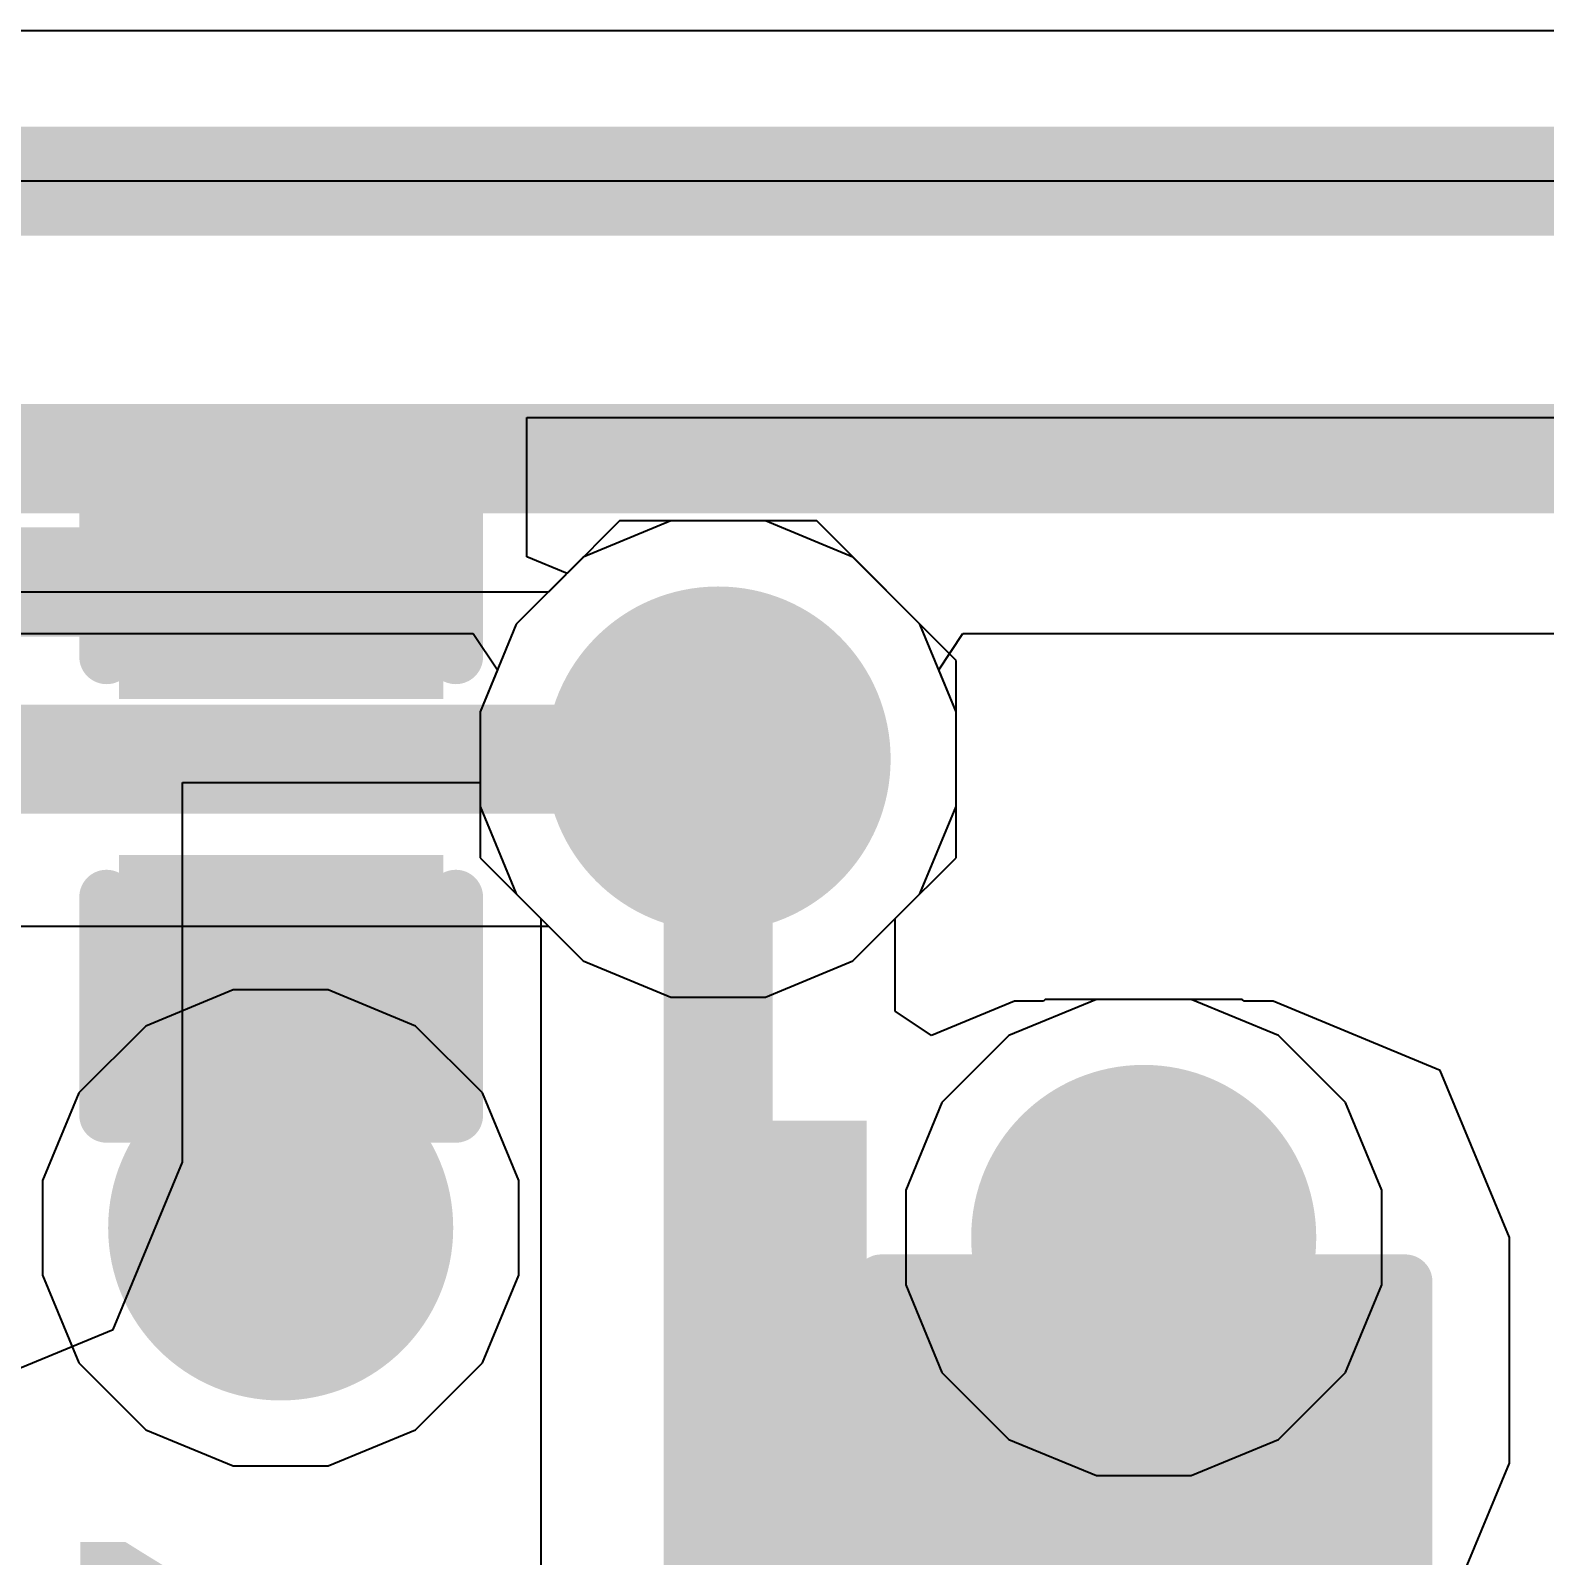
# Model space of a CAD drawing. Header units: inches. Extents: x -4 to 5258, y -4 to 5281.
# Drawn here: x 70.283 to 73.807, y 70.449 to 73.997 of the extents above; entities that cross this region are included whole.
import ezdxf

# ---------------------------------------------------------------- set-up
doc = ezdxf.new("R2010")
doc.units = ezdxf.units.IN
for name, color, linetype in [('Bottom Layer', 5, 'Continuous'), ('Bottom Solder', 6, 'Continuous'), ('Drill Drawing', 1, 'Continuous'), ('Layer 1', 16, 'Continuous'), ('Layer 2', 76, 'Continuous'), ('Top Layer', 1, 'Continuous'), ('Top Overlay', 2, 'Continuous'), ('Top Paste', 8, 'Continuous'), ('Top Solder', 216, 'Continuous'), ('Via Holes', 16, 'Continuous')]:
    doc.layers.add(name, color=color, linetype=linetype)
doc.styles.add('Arial', font='', dxfattribs={"height": 0.2})
doc.styles.add('Arial Black_Bold', font='', dxfattribs={"height": 0.2})
doc.styles.get('Arial').set_extended_font_data('Arial')
doc.styles.get('Arial Black_Bold').set_extended_font_data('Arial Black', bold=True)

# ---------------------------------------------------------------- blocks, each defined once
blk = doc.blocks.new('LED_0603_189')
at = {"layer": 'Top Layer'}
for points in [[(-0.999998, 0.5000002699999999), (-0.499999, 0.5000002699999999), (-0.499999, -0.5000002699999999), (-0.999998, -0.5000002699999999)], [(0.50000154, 0.5000002699999999), (1.00000054, 0.5000002699999999), (1.00000054, -0.5000002699999999), (0.50000154, -0.5000002699999999)]]:
    blk.add_hatch(color=1, dxfattribs=at).paths.add_polyline_path(points)
at = {"layer": 'Top Overlay'}
blk.add_hatch(color=2, dxfattribs=at).paths.add_polyline_path([(1.11756952, -0.66039492), (1.75256444, -0.66039492), (1.75256444, 0.66040508), (1.11756952, 0.66040508)])
at = {"layer": 'Top Paste'}
for points in [[(-0.999998, 0.5000002699999999), (-0.499999, 0.5000002699999999), (-0.499999, -0.5000002699999999), (-0.999998, -0.5000002699999999)], [(0.50000154, 0.5000002699999999), (1.00000054, 0.5000002699999999), (1.00000054, -0.5000002699999999), (0.50000154, -0.5000002699999999)]]:
    blk.add_hatch(color=8, dxfattribs=at).paths.add_polyline_path(points)
at = {"layer": 'Top Solder'}
for points in [[(-1.101598, 0.6016002699999999), (-0.398399, 0.6016002699999999), (-0.398399, -0.6016002699999999), (-1.101598, -0.6016002699999999)], [(0.39840154, 0.6016002699999999), (1.10160054, 0.6016002699999999), (1.10160054, -0.6016002699999999), (0.39840154, -0.6016002699999999)]]:
    blk.add_hatch(color=216, dxfattribs=at).paths.add_polyline_path(points)
at = {"layer": 'Top Overlay'}
for points in [[(-0.4318, 0.6096025399999999, 0.127, 0.127, 0), (-1.1176, 0.6096025399999999, 0.127, 0.127, 0)], [(-1.1176, -0.6096025399999999, 0.127, 0.127, 0), (-1.1176, 0.6096025399999999, 0.127, 0.127, 0)], [(1.11760254, 0.6096, 0.127, 0.127, 0), (0.4318, 0.6096, 0.127, 0.127, 0)], [(1.11760254, -0.6096, 0.127, 0.127, 0), (1.11760254, 0.6096, 0.127, 0.127, 0)], [(-0.4318, -0.6096025399999999, 0.127, 0.127, 0), (-1.1176, -0.6096025399999999, 0.127, 0.127, 0)], [(1.11760254, -0.6096, 0.127, 0.127, 0), (0.4318, -0.6096, 0.127, 0.127, 0)]]:
    blk.add_lwpolyline(points, format="xyseb", dxfattribs=at)
for points in [[(-1.14935, 0.6096025399999999, 0.0635, 0.0635, 1), (-1.08585, 0.6096025399999999, 0.0635, 0.0635, 1)], [(-1.14935, 0.6096025399999999, 0.0635, 0.0635, 1), (-1.08585, 0.6096025399999999, 0.0635, 0.0635, 1)], [(-0.46355, 0.6096025399999999, 0.0635, 0.0635, 1), (-0.40005, 0.6096025399999999, 0.0635, 0.0635, 1)], [(0.40005, 0.6096, 0.0635, 0.0635, 1), (0.46355, 0.6096, 0.0635, 0.0635, 1)], [(1.08585254, 0.6096, 0.0635, 0.0635, 1), (1.14935254, 0.6096, 0.0635, 0.0635, 1)], [(1.08585254, 0.6096, 0.0635, 0.0635, 1), (1.14935254, 0.6096, 0.0635, 0.0635, 1)], [(-1.14935, -0.6096025399999999, 0.0635, 0.0635, 1), (-1.08585, -0.6096025399999999, 0.0635, 0.0635, 1)], [(-1.14935, -0.6096025399999999, 0.0635, 0.0635, 1), (-1.08585, -0.6096025399999999, 0.0635, 0.0635, 1)], [(-0.46355, -0.6096025399999999, 0.0635, 0.0635, 1), (-0.40005, -0.6096025399999999, 0.0635, 0.0635, 1)], [(0.40005, -0.6096, 0.0635, 0.0635, 1), (0.46355, -0.6096, 0.0635, 0.0635, 1)], [(1.08585254, -0.6096, 0.0635, 0.0635, 1), (1.14935254, -0.6096, 0.0635, 0.0635, 1)], [(1.08585254, -0.6096, 0.0635, 0.0635, 1), (1.14935254, -0.6096, 0.0635, 0.0635, 1)]]:
    blk.add_lwpolyline(points, format="xyseb", close=True, dxfattribs=at)
blk = doc.blocks.new('C___0402_234')
at = {"layer": 'Top Layer'}
for points in [[(-0.6985, -0.3175), (-0.6985, 0.3174999999999999), (-0.2413000000000001, 0.3175), (-0.2412999999999999, -0.3174999999999999)], [(0.2413000000000001, -0.3175), (0.2412999999999999, 0.3174999999999999), (0.6985, 0.3175), (0.6985, -0.3174999999999999)]]:
    blk.add_hatch(color=1, dxfattribs=at).paths.add_polyline_path(points)
at = {"layer": 'Top Paste'}
for points in [[(-0.6985, -0.3175), (-0.6985, 0.3174999999999999), (-0.2413000000000001, 0.3175), (-0.2412999999999999, -0.3174999999999999)], [(0.2413000000000001, -0.3175), (0.2412999999999999, 0.3174999999999999), (0.6985, 0.3175), (0.6985, -0.3174999999999999)]]:
    blk.add_hatch(color=8, dxfattribs=at).paths.add_polyline_path(points)
at = {"layer": 'Top Solder'}
for points in [[(-0.7584998799999999, -0.3774998800000001), (-0.7584998799999999, 0.3774998799999999), (-0.1813001200000001, 0.3774998800000001), (-0.1813001199999999, -0.3774998799999999)], [(0.1813001200000001, -0.3774998800000001), (0.1813001199999999, 0.3774998799999999), (0.7584998799999999, 0.3774998800000001), (0.7584998799999999, -0.3774998799999999)]]:
    blk.add_hatch(color=216, dxfattribs=at).paths.add_polyline_path(points)
at = {"layer": 'Top Overlay'}
for points in [[(-0.7874, 0.4064, 0.127, 0.127, 0), (-0.2794, 0.40640254, 0.127, 0.127, 0)], [(-0.7874, -0.4064, 0.127, 0.127, 0), (-0.7874, 0.4064, 0.127, 0.127, 0)], [(0.7874, 0.4064, 0.127, 0.127, 0), (0.2794, 0.4064, 0.127, 0.127, 0)], [(0.7874, -0.4064, 0.127, 0.127, 0), (0.7874, 0.4064, 0.127, 0.127, 0)], [(-0.2794, -0.4064, 0.127, 0.127, 0), (-0.7874, -0.4064, 0.127, 0.127, 0)], [(0.7874, -0.4064, 0.127, 0.127, 0), (0.2794, -0.4064, 0.127, 0.127, 0)]]:
    blk.add_lwpolyline(points, format="xyseb", dxfattribs=at)
for points in [[(-0.8191499999999999, 0.4064, 0.0635, 0.0635, 1), (-0.7556499999999999, 0.4064, 0.0635, 0.0635, 1)], [(-0.8191499999999999, 0.4064, 0.0635, 0.0635, 1), (-0.7556499999999999, 0.4064, 0.0635, 0.0635, 1)], [(-0.31115, 0.40640254, 0.0635, 0.0635, 1), (-0.24765, 0.40640254, 0.0635, 0.0635, 1)], [(0.24765, 0.4064, 0.0635, 0.0635, 1), (0.31115, 0.4064, 0.0635, 0.0635, 1)], [(0.7556499999999999, 0.4064, 0.0635, 0.0635, 1), (0.8191499999999999, 0.4064, 0.0635, 0.0635, 1)], [(0.7556499999999999, 0.4064, 0.0635, 0.0635, 1), (0.8191499999999999, 0.4064, 0.0635, 0.0635, 1)], [(-0.8191499999999999, -0.4064, 0.0635, 0.0635, 1), (-0.7556499999999999, -0.4064, 0.0635, 0.0635, 1)], [(-0.8191499999999999, -0.4064, 0.0635, 0.0635, 1), (-0.7556499999999999, -0.4064, 0.0635, 0.0635, 1)], [(-0.31115, -0.4064, 0.0635, 0.0635, 1), (-0.24765, -0.4064, 0.0635, 0.0635, 1)], [(0.24765, -0.4064, 0.0635, 0.0635, 1), (0.31115, -0.4064, 0.0635, 0.0635, 1)], [(0.7556499999999999, -0.4064, 0.0635, 0.0635, 1), (0.8191499999999999, -0.4064, 0.0635, 0.0635, 1)], [(0.7556499999999999, -0.4064, 0.0635, 0.0635, 1), (0.8191499999999999, -0.4064, 0.0635, 0.0635, 1)]]:
    blk.add_lwpolyline(points, format="xyseb", close=True, dxfattribs=at)

msp = doc.modelspace()

# ---------------------------------------------------------------- hatches: boundary and pattern name
at = {"layer": 'Bottom Layer'}
h = msp.add_hatch(color=5, dxfattribs=at)
edge = h.paths.add_edge_path()
edge.add_arc((71.88344018, 72.30234206), 0.2999994, 0, 360)
h = msp.add_hatch(color=5, dxfattribs=at)
edge = h.paths.add_edge_path()
edge.add_arc((70.86530404, 71.21170162), 0.2999994, 0, 360)
h = msp.add_hatch(color=5, dxfattribs=at)
edge = h.paths.add_edge_path()
edge.add_arc((72.87404018, 71.1892912), 0.2999994, 0, 360)
at = {"layer": 'Bottom Solder'}
h = msp.add_hatch(color=6, dxfattribs=at)
edge = h.paths.add_edge_path()
edge.add_arc((71.88344018, 72.30234206), 0.4015993999999999, 0, 360)
h = msp.add_hatch(color=6, dxfattribs=at)
edge = h.paths.add_edge_path()
edge.add_arc((70.86530404, 71.21170162), 0.4015993999999999, 0, 360)
h = msp.add_hatch(color=6, dxfattribs=at)
edge = h.paths.add_edge_path()
edge.add_arc((72.87404018, 71.1892912), 0.4015993999999999, 0, 360)
at = {"layer": 'Layer 1'}
h = msp.add_hatch(color=16, dxfattribs=at)
edge = h.paths.add_edge_path()
edge.add_arc((71.88344018, 72.30234206), 0.2999994, 0, 360)
h = msp.add_hatch(color=16, dxfattribs=at)
edge = h.paths.add_edge_path()
edge.add_arc((70.86530404, 71.21170162), 0.2999994, 0, 360)
h = msp.add_hatch(color=16, dxfattribs=at)
edge = h.paths.add_edge_path()
edge.add_arc((72.87404018, 71.1892912), 0.2999994, 0, 360)
at = {"layer": 'Layer 2'}
h = msp.add_hatch(color=76, dxfattribs=at)
edge = h.paths.add_edge_path()
edge.add_arc((71.88344018, 72.30234206), 0.2999994, 0, 360)
h = msp.add_hatch(color=76, dxfattribs=at)
edge = h.paths.add_edge_path()
edge.add_arc((70.86530404, 71.21170162), 0.2999994, 0, 360)
h = msp.add_hatch(color=76, dxfattribs=at)
edge = h.paths.add_edge_path()
edge.add_arc((72.87404018, 71.1892912), 0.2999994, 0, 360)
at = {"layer": 'Top Layer'}
h = msp.add_hatch(color=1, dxfattribs=at)
edge = h.paths.add_edge_path()
edge.add_arc((71.88344018, 72.30234206), 0.2999994, 0, 360)
for points in [[(71.16601464, 71.7365469), (70.5638924, 71.7365469), (70.5638924, 71.21170162), (71.16601464, 71.21170162)], [(72.57333466, 70.66444338), (73.1754569, 70.66444338), (73.1754569, 71.18928865999999), (72.57333466, 71.18928865999999)]]:
    msp.add_hatch(color=1, dxfattribs=at).paths.add_polyline_path(points)
h = msp.add_hatch(color=1, dxfattribs=at)
edge = h.paths.add_edge_path()
edge.add_arc((70.86530404, 71.21170162), 0.2999994, 0, 360)
h = msp.add_hatch(color=1, dxfattribs=at)
edge = h.paths.add_edge_path()
edge.add_arc((72.87404018, 71.1892912), 0.2999994, 0, 360)
at = {"layer": 'Top Solder'}
h = msp.add_hatch(color=216, dxfattribs=at)
edge = h.paths.add_edge_path()
edge.add_arc((71.88344018, 72.30234206), 0.4015993999999999, 0, 360)
h = msp.add_hatch(color=216, dxfattribs=at)
edge = h.paths.add_edge_path()
edge.add_arc((70.86530404, 71.21170162), 0.4015993999999999, 0, 360)
h = msp.add_hatch(color=216, dxfattribs=at)
edge = h.paths.add_edge_path()
edge.add_arc((72.87404018, 71.1892912), 0.4015993999999999, 0, 360)
at = {"layer": 'Via Holes'}
h = msp.add_hatch(color=7, dxfattribs=at)
edge = h.paths.add_edge_path()
edge.add_arc((71.88344018, 72.30234206), 0.1499997, 0, 360)
h = msp.add_hatch(color=7, dxfattribs=at)
edge = h.paths.add_edge_path()
edge.add_arc((70.86530404, 71.21170162), 0.1499997, 0, 360)
h = msp.add_hatch(color=7, dxfattribs=at)
edge = h.paths.add_edge_path()
edge.add_arc((72.87404018, 71.1892912), 0.1499997, 0, 360)

# ---------------------------------------------------------------- linework, layer by layer
at = {"layer": 'Bottom Layer'}
for p, q in [((71.77324227999999, 72.85634146), (71.56962571999999, 72.77200076)), ((71.99363808, 72.85634146), (71.77324227999999, 72.85634146)), ((72.19725464, 72.77200076), (71.99363808, 72.85634146)), ((71.56962571999999, 72.77200076), (71.48843208, 72.69080711999999)), ((72.35309887999999, 72.61615652), (72.19725464, 72.77200076)), ((71.48843208, 72.69080711999999), (8.258467099999999, 72.69080711999999)), ((72.43743958, 72.41253995999999), (72.35309887999999, 72.61615652)), ((72.43743958, 72.19214416), (72.43743958, 72.41253995999999)), ((72.35309887999999, 71.9885276), (72.43743958, 72.19214416)), ((72.19725464, 71.83268336), (72.35309887999999, 71.9885276)), ((70.2546601, 71.913877), (71.48843208, 71.913877)), ((71.48843208, 71.913877), (71.56962571999999, 71.83268336)), ((71.56962571999999, 71.83268336), (71.77324227999999, 71.74834266)), ((71.99363808, 71.74834266), (72.19725464, 71.83268336)), ((71.77324227999999, 71.74834266), (71.99363808, 71.74834266)), ((72.76384227999999, 71.7432906), (72.56022572, 71.6589499)), ((72.98423808, 71.7432906), (72.76384227999999, 71.7432906)), ((73.18785464, 71.6589499), (72.98423808, 71.7432906)), ((72.56022572, 71.6589499), (72.40438148, 71.50310566)), ((73.34369888, 71.50310566), (73.18785464, 71.6589499)), ((72.40438148, 71.50310566), (72.32004078, 71.29948909999999)), ((73.42803957999999, 71.29948909999999), (73.34369888, 71.50310566)), ((72.32004078, 71.29948909999999), (72.32004078, 71.0790933)), ((73.42803957999999, 71.0790933), (73.42803957999999, 71.29948909999999)), ((72.32004078, 71.0790933), (72.40438148, 70.87547674)), ((73.34369888, 70.87547674), (73.42803957999999, 71.0790933)), ((72.40438148, 70.87547674), (72.56022572, 70.7196325)), ((73.18785464, 70.7196325), (73.34369888, 70.87547674)), ((72.56022572, 70.7196325), (72.76384227999999, 70.6352918)), ((72.98423808, 70.6352918), (73.18785464, 70.7196325)), ((72.76384227999999, 70.6352918), (72.98423808, 70.6352918))]:
    msp.add_line(p, q, dxfattribs=at)
msp.add_lwpolyline([(8.258467099999999, 72.30234206, 0.254, 0.254, 0), (71.88344018, 72.30234206, 0.254, 0.254, 0)], format="xyseb", dxfattribs=at)
msp.add_lwpolyline([(71.81994018, 72.30234206, 0.127, 0.127, 1), (71.94694018, 72.30234206, 0.127, 0.127, 1)], format="xyseb", close=True, dxfattribs=at)
at = {"layer": 'Drill Drawing'}
for points in [[(71.75644018, 72.42934206, 0.0508, 0.0508, 0), (71.75644018, 72.55634205999999, 0.0508, 0.0508, 0)], [(71.75644018, 72.55634205999999, 0.0508, 0.0508, 0), (72.01044017999999, 72.55634205999999, 0.0508, 0.0508, 0)], [(72.01044017999999, 72.42934206, 0.0508, 0.0508, 0), (72.01044017999999, 72.55634205999999, 0.0508, 0.0508, 0)], [(71.62944017999999, 72.17534205999999, 0.0508, 0.0508, 0), (71.62944017999999, 72.42934206, 0.0508, 0.0508, 0)], [(71.62944017999999, 72.42934206, 0.0508, 0.0508, 0), (71.75644018, 72.42934206, 0.0508, 0.0508, 0)], [(71.80724018, 72.37854205999999, 0.0508, 0.0508, 0), (71.80724018, 72.45474206, 0.0508, 0.0508, 0)], [(71.80724018, 72.45474206, 0.0508, 0.0508, 0), (71.95964018000001, 72.45474206, 0.0508, 0.0508, 0)], [(71.95964018000001, 72.37854205999999, 0.0508, 0.0508, 0), (71.95964018000001, 72.45474206, 0.0508, 0.0508, 0)], [(72.01044017999999, 72.42934206, 0.0508, 0.0508, 0), (72.13744018, 72.42934206, 0.0508, 0.0508, 0)], [(72.13744018, 72.17534205999999, 0.0508, 0.0508, 0), (72.13744018, 72.42934206, 0.0508, 0.0508, 0)], [(71.73104018, 72.22614206, 0.0508, 0.0508, 0), (71.73104018, 72.37854205999999, 0.0508, 0.0508, 0)], [(71.73104018, 72.37854205999999, 0.0508, 0.0508, 0), (71.80724018, 72.37854205999999, 0.0508, 0.0508, 0)], [(71.95964018000001, 72.37854205999999, 0.0508, 0.0508, 0), (72.03584018, 72.37854205999999, 0.0508, 0.0508, 0)], [(72.03584018, 72.22614206, 0.0508, 0.0508, 0), (72.03584018, 72.37854205999999, 0.0508, 0.0508, 0)], [(71.73104018, 72.22614206, 0.0508, 0.0508, 0), (71.80724018, 72.22614206, 0.0508, 0.0508, 0)], [(71.80724018, 72.14994206, 0.0508, 0.0508, 0), (71.80724018, 72.22614206, 0.0508, 0.0508, 0)], [(71.95964018000001, 72.22614206, 0.0508, 0.0508, 0), (72.03584018, 72.22614206, 0.0508, 0.0508, 0)], [(71.95964018000001, 72.14994206, 0.0508, 0.0508, 0), (71.95964018000001, 72.22614206, 0.0508, 0.0508, 0)], [(71.62944017999999, 72.17534205999999, 0.0508, 0.0508, 0), (71.75644018, 72.17534205999999, 0.0508, 0.0508, 0)], [(71.75644018, 72.04834206, 0.0508, 0.0508, 0), (71.75644018, 72.17534205999999, 0.0508, 0.0508, 0)], [(71.80724018, 72.14994206, 0.0508, 0.0508, 0), (71.95964018000001, 72.14994206, 0.0508, 0.0508, 0)], [(72.01044017999999, 72.17534205999999, 0.0508, 0.0508, 0), (72.13744018, 72.17534205999999, 0.0508, 0.0508, 0)], [(72.01044017999999, 72.04834206, 0.0508, 0.0508, 0), (72.01044017999999, 72.17534205999999, 0.0508, 0.0508, 0)], [(71.75644018, 72.04834206, 0.0508, 0.0508, 0), (72.01044017999999, 72.04834206, 0.0508, 0.0508, 0)], [(70.73830404, 71.33870162, 0.0508, 0.0508, 0), (70.73830404, 71.46570162, 0.0508, 0.0508, 0)], [(70.73830404, 71.46570162, 0.0508, 0.0508, 0), (70.99230404, 71.46570162, 0.0508, 0.0508, 0)], [(70.99230404, 71.33870162, 0.0508, 0.0508, 0), (70.99230404, 71.46570162, 0.0508, 0.0508, 0)], [(72.74704018, 71.3162912, 0.0508, 0.0508, 0), (72.74704018, 71.44329119999999, 0.0508, 0.0508, 0)], [(72.74704018, 71.44329119999999, 0.0508, 0.0508, 0), (73.00104018, 71.44329119999999, 0.0508, 0.0508, 0)], [(73.00104018, 71.3162912, 0.0508, 0.0508, 0), (73.00104018, 71.44329119999999, 0.0508, 0.0508, 0)], [(70.78910404, 71.28790162, 0.0508, 0.0508, 0), (70.78910404, 71.36410162, 0.0508, 0.0508, 0)], [(70.78910404, 71.36410162, 0.0508, 0.0508, 0), (70.94150404, 71.36410162, 0.0508, 0.0508, 0)], [(70.94150404, 71.28790162, 0.0508, 0.0508, 0), (70.94150404, 71.36410162, 0.0508, 0.0508, 0)], [(70.61130404, 71.08470161999999, 0.0508, 0.0508, 0), (70.61130404, 71.33870162, 0.0508, 0.0508, 0)], [(70.61130404, 71.33870162, 0.0508, 0.0508, 0), (70.73830404, 71.33870162, 0.0508, 0.0508, 0)], [(70.99230404, 71.33870162, 0.0508, 0.0508, 0), (71.11930403999999, 71.33870162, 0.0508, 0.0508, 0)], [(71.11930403999999, 71.08470161999999, 0.0508, 0.0508, 0), (71.11930403999999, 71.33870162, 0.0508, 0.0508, 0)], [(72.79784018, 71.2654912, 0.0508, 0.0508, 0), (72.79784018, 71.3416912, 0.0508, 0.0508, 0)], [(72.79784018, 71.3416912, 0.0508, 0.0508, 0), (72.95024018, 71.3416912, 0.0508, 0.0508, 0)], [(72.95024018, 71.2654912, 0.0508, 0.0508, 0), (72.95024018, 71.3416912, 0.0508, 0.0508, 0)], [(72.62004017999999, 71.0622912, 0.0508, 0.0508, 0), (72.62004017999999, 71.3162912, 0.0508, 0.0508, 0)], [(72.62004017999999, 71.3162912, 0.0508, 0.0508, 0), (72.74704018, 71.3162912, 0.0508, 0.0508, 0)], [(73.00104018, 71.3162912, 0.0508, 0.0508, 0), (73.12804018, 71.3162912, 0.0508, 0.0508, 0)], [(73.12804018, 71.0622912, 0.0508, 0.0508, 0), (73.12804018, 71.3162912, 0.0508, 0.0508, 0)], [(70.71290404, 71.13550162, 0.0508, 0.0508, 0), (70.71290404, 71.28790162, 0.0508, 0.0508, 0)], [(70.71290404, 71.28790162, 0.0508, 0.0508, 0), (70.78910404, 71.28790162, 0.0508, 0.0508, 0)], [(70.94150404, 71.28790162, 0.0508, 0.0508, 0), (71.01770404, 71.28790162, 0.0508, 0.0508, 0)], [(71.01770404, 71.13550162, 0.0508, 0.0508, 0), (71.01770404, 71.28790162, 0.0508, 0.0508, 0)], [(72.72164018, 71.1130912, 0.0508, 0.0508, 0), (72.72164018, 71.2654912, 0.0508, 0.0508, 0)], [(72.72164018, 71.2654912, 0.0508, 0.0508, 0), (72.79784018, 71.2654912, 0.0508, 0.0508, 0)], [(72.95024018, 71.2654912, 0.0508, 0.0508, 0), (73.02644018, 71.2654912, 0.0508, 0.0508, 0)], [(73.02644018, 71.1130912, 0.0508, 0.0508, 0), (73.02644018, 71.2654912, 0.0508, 0.0508, 0)], [(70.71290404, 71.13550162, 0.0508, 0.0508, 0), (70.78910404, 71.13550162, 0.0508, 0.0508, 0)], [(70.78910404, 71.05930162, 0.0508, 0.0508, 0), (70.78910404, 71.13550162, 0.0508, 0.0508, 0)], [(70.94150404, 71.13550162, 0.0508, 0.0508, 0), (71.01770404, 71.13550162, 0.0508, 0.0508, 0)], [(70.94150404, 71.05930162, 0.0508, 0.0508, 0), (70.94150404, 71.13550162, 0.0508, 0.0508, 0)], [(72.72164018, 71.1130912, 0.0508, 0.0508, 0), (72.79784018, 71.1130912, 0.0508, 0.0508, 0)], [(72.79784018, 71.0368912, 0.0508, 0.0508, 0), (72.79784018, 71.1130912, 0.0508, 0.0508, 0)], [(72.95024018, 71.1130912, 0.0508, 0.0508, 0), (73.02644018, 71.1130912, 0.0508, 0.0508, 0)], [(72.95024018, 71.0368912, 0.0508, 0.0508, 0), (72.95024018, 71.1130912, 0.0508, 0.0508, 0)], [(70.61130404, 71.08470161999999, 0.0508, 0.0508, 0), (70.73830404, 71.08470161999999, 0.0508, 0.0508, 0)], [(70.73830404, 70.95770162, 0.0508, 0.0508, 0), (70.73830404, 71.08470161999999, 0.0508, 0.0508, 0)], [(70.99230404, 71.08470161999999, 0.0508, 0.0508, 0), (71.11930403999999, 71.08470161999999, 0.0508, 0.0508, 0)], [(70.99230404, 70.95770162, 0.0508, 0.0508, 0), (70.99230404, 71.08470161999999, 0.0508, 0.0508, 0)], [(70.78910404, 71.05930162, 0.0508, 0.0508, 0), (70.94150404, 71.05930162, 0.0508, 0.0508, 0)], [(72.62004017999999, 71.0622912, 0.0508, 0.0508, 0), (72.74704018, 71.0622912, 0.0508, 0.0508, 0)], [(72.74704018, 70.9352912, 0.0508, 0.0508, 0), (72.74704018, 71.0622912, 0.0508, 0.0508, 0)], [(73.00104018, 71.0622912, 0.0508, 0.0508, 0), (73.12804018, 71.0622912, 0.0508, 0.0508, 0)], [(73.00104018, 70.9352912, 0.0508, 0.0508, 0), (73.00104018, 71.0622912, 0.0508, 0.0508, 0)], [(72.79784018, 71.0368912, 0.0508, 0.0508, 0), (72.95024018, 71.0368912, 0.0508, 0.0508, 0)], [(70.73830404, 70.95770162, 0.0508, 0.0508, 0), (70.99230404, 70.95770162, 0.0508, 0.0508, 0)], [(72.74704018, 70.9352912, 0.0508, 0.0508, 0), (73.00104018, 70.9352912, 0.0508, 0.0508, 0)]]:
    msp.add_lwpolyline(points, format="xyseb", dxfattribs=at)
for points in [[(71.74374018, 72.55634205999999, 0.0254, 0.0254, 1), (71.76914018, 72.55634205999999, 0.0254, 0.0254, 1)], [(71.74374018, 72.55634205999999, 0.0254, 0.0254, 1), (71.76914018, 72.55634205999999, 0.0254, 0.0254, 1)], [(71.99774018, 72.55634205999999, 0.0254, 0.0254, 1), (72.02314018, 72.55634205999999, 0.0254, 0.0254, 1)], [(71.99774018, 72.55634205999999, 0.0254, 0.0254, 1), (72.02314018, 72.55634205999999, 0.0254, 0.0254, 1)], [(71.61674018, 72.42934206, 0.0254, 0.0254, 1), (71.64214018, 72.42934206, 0.0254, 0.0254, 1)], [(71.61674018, 72.42934206, 0.0254, 0.0254, 1), (71.64214018, 72.42934206, 0.0254, 0.0254, 1)], [(71.74374018, 72.42934206, 0.0254, 0.0254, 1), (71.76914018, 72.42934206, 0.0254, 0.0254, 1)], [(71.74374018, 72.42934206, 0.0254, 0.0254, 1), (71.76914018, 72.42934206, 0.0254, 0.0254, 1)], [(71.79454017999998, 72.45474206, 0.0254, 0.0254, 1), (71.81994018, 72.45474206, 0.0254, 0.0254, 1)], [(71.79454017999998, 72.45474206, 0.0254, 0.0254, 1), (71.81994018, 72.45474206, 0.0254, 0.0254, 1)], [(71.94694018, 72.45474206, 0.0254, 0.0254, 1), (71.97234017999999, 72.45474206, 0.0254, 0.0254, 1)], [(71.94694018, 72.45474206, 0.0254, 0.0254, 1), (71.97234017999999, 72.45474206, 0.0254, 0.0254, 1)], [(71.99774018, 72.42934206, 0.0254, 0.0254, 1), (72.02314018, 72.42934206, 0.0254, 0.0254, 1)], [(71.99774018, 72.42934206, 0.0254, 0.0254, 1), (72.02314018, 72.42934206, 0.0254, 0.0254, 1)], [(72.12474018, 72.42934206, 0.0254, 0.0254, 1), (72.15014018, 72.42934206, 0.0254, 0.0254, 1)], [(72.12474018, 72.42934206, 0.0254, 0.0254, 1), (72.15014018, 72.42934206, 0.0254, 0.0254, 1)], [(71.71834018, 72.37854205999999, 0.0254, 0.0254, 1), (71.74374018, 72.37854205999999, 0.0254, 0.0254, 1)], [(71.71834018, 72.37854205999999, 0.0254, 0.0254, 1), (71.74374018, 72.37854205999999, 0.0254, 0.0254, 1)], [(71.79454017999998, 72.37854205999999, 0.0254, 0.0254, 1), (71.81994018, 72.37854205999999, 0.0254, 0.0254, 1)], [(71.79454017999998, 72.37854205999999, 0.0254, 0.0254, 1), (71.81994018, 72.37854205999999, 0.0254, 0.0254, 1)], [(71.94694018, 72.37854205999999, 0.0254, 0.0254, 1), (71.97234017999999, 72.37854205999999, 0.0254, 0.0254, 1)], [(71.94694018, 72.37854205999999, 0.0254, 0.0254, 1), (71.97234017999999, 72.37854205999999, 0.0254, 0.0254, 1)], [(72.02314018, 72.37854205999999, 0.0254, 0.0254, 1), (72.04854018, 72.37854205999999, 0.0254, 0.0254, 1)], [(72.02314018, 72.37854205999999, 0.0254, 0.0254, 1), (72.04854018, 72.37854205999999, 0.0254, 0.0254, 1)], [(71.71834018, 72.22614206, 0.0254, 0.0254, 1), (71.74374018, 72.22614206, 0.0254, 0.0254, 1)], [(71.71834018, 72.22614206, 0.0254, 0.0254, 1), (71.74374018, 72.22614206, 0.0254, 0.0254, 1)], [(71.79454017999998, 72.22614206, 0.0254, 0.0254, 1), (71.81994018, 72.22614206, 0.0254, 0.0254, 1)], [(71.79454017999998, 72.22614206, 0.0254, 0.0254, 1), (71.81994018, 72.22614206, 0.0254, 0.0254, 1)], [(71.94694018, 72.22614206, 0.0254, 0.0254, 1), (71.97234017999999, 72.22614206, 0.0254, 0.0254, 1)], [(71.94694018, 72.22614206, 0.0254, 0.0254, 1), (71.97234017999999, 72.22614206, 0.0254, 0.0254, 1)], [(72.02314018, 72.22614206, 0.0254, 0.0254, 1), (72.04854018, 72.22614206, 0.0254, 0.0254, 1)], [(72.02314018, 72.22614206, 0.0254, 0.0254, 1), (72.04854018, 72.22614206, 0.0254, 0.0254, 1)], [(71.61674018, 72.17534205999999, 0.0254, 0.0254, 1), (71.64214018, 72.17534205999999, 0.0254, 0.0254, 1)], [(71.61674018, 72.17534205999999, 0.0254, 0.0254, 1), (71.64214018, 72.17534205999999, 0.0254, 0.0254, 1)], [(71.74374018, 72.17534205999999, 0.0254, 0.0254, 1), (71.76914018, 72.17534205999999, 0.0254, 0.0254, 1)], [(71.74374018, 72.17534205999999, 0.0254, 0.0254, 1), (71.76914018, 72.17534205999999, 0.0254, 0.0254, 1)], [(71.79454017999998, 72.14994206, 0.0254, 0.0254, 1), (71.81994018, 72.14994206, 0.0254, 0.0254, 1)], [(71.79454017999998, 72.14994206, 0.0254, 0.0254, 1), (71.81994018, 72.14994206, 0.0254, 0.0254, 1)], [(71.94694018, 72.14994206, 0.0254, 0.0254, 1), (71.97234017999999, 72.14994206, 0.0254, 0.0254, 1)], [(71.94694018, 72.14994206, 0.0254, 0.0254, 1), (71.97234017999999, 72.14994206, 0.0254, 0.0254, 1)], [(71.99774018, 72.17534205999999, 0.0254, 0.0254, 1), (72.02314018, 72.17534205999999, 0.0254, 0.0254, 1)], [(71.99774018, 72.17534205999999, 0.0254, 0.0254, 1), (72.02314018, 72.17534205999999, 0.0254, 0.0254, 1)], [(72.12474018, 72.17534205999999, 0.0254, 0.0254, 1), (72.15014018, 72.17534205999999, 0.0254, 0.0254, 1)], [(72.12474018, 72.17534205999999, 0.0254, 0.0254, 1), (72.15014018, 72.17534205999999, 0.0254, 0.0254, 1)], [(71.74374018, 72.04834206, 0.0254, 0.0254, 1), (71.76914018, 72.04834206, 0.0254, 0.0254, 1)], [(71.74374018, 72.04834206, 0.0254, 0.0254, 1), (71.76914018, 72.04834206, 0.0254, 0.0254, 1)], [(71.99774018, 72.04834206, 0.0254, 0.0254, 1), (72.02314018, 72.04834206, 0.0254, 0.0254, 1)], [(71.99774018, 72.04834206, 0.0254, 0.0254, 1), (72.02314018, 72.04834206, 0.0254, 0.0254, 1)], [(70.72560404, 71.46570162, 0.0254, 0.0254, 1), (70.75100404, 71.46570162, 0.0254, 0.0254, 1)], [(70.72560404, 71.46570162, 0.0254, 0.0254, 1), (70.75100404, 71.46570162, 0.0254, 0.0254, 1)], [(70.97960404, 71.46570162, 0.0254, 0.0254, 1), (71.00500404, 71.46570162, 0.0254, 0.0254, 1)], [(70.97960404, 71.46570162, 0.0254, 0.0254, 1), (71.00500404, 71.46570162, 0.0254, 0.0254, 1)], [(72.73434018, 71.44329119999999, 0.0254, 0.0254, 1), (72.75974018, 71.44329119999999, 0.0254, 0.0254, 1)], [(72.73434018, 71.44329119999999, 0.0254, 0.0254, 1), (72.75974018, 71.44329119999999, 0.0254, 0.0254, 1)], [(72.98834018, 71.44329119999999, 0.0254, 0.0254, 1), (73.01374018, 71.44329119999999, 0.0254, 0.0254, 1)], [(72.98834018, 71.44329119999999, 0.0254, 0.0254, 1), (73.01374018, 71.44329119999999, 0.0254, 0.0254, 1)], [(70.77640404, 71.36410162, 0.0254, 0.0254, 1), (70.80180404, 71.36410162, 0.0254, 0.0254, 1)], [(70.77640404, 71.36410162, 0.0254, 0.0254, 1), (70.80180404, 71.36410162, 0.0254, 0.0254, 1)], [(70.92880403999999, 71.36410162, 0.0254, 0.0254, 1), (70.95420404, 71.36410162, 0.0254, 0.0254, 1)], [(70.92880403999999, 71.36410162, 0.0254, 0.0254, 1), (70.95420404, 71.36410162, 0.0254, 0.0254, 1)], [(70.59860404, 71.33870162, 0.0254, 0.0254, 1), (70.62400403999999, 71.33870162, 0.0254, 0.0254, 1)], [(70.59860404, 71.33870162, 0.0254, 0.0254, 1), (70.62400403999999, 71.33870162, 0.0254, 0.0254, 1)], [(70.72560404, 71.33870162, 0.0254, 0.0254, 1), (70.75100404, 71.33870162, 0.0254, 0.0254, 1)], [(70.72560404, 71.33870162, 0.0254, 0.0254, 1), (70.75100404, 71.33870162, 0.0254, 0.0254, 1)], [(70.97960404, 71.33870162, 0.0254, 0.0254, 1), (71.00500404, 71.33870162, 0.0254, 0.0254, 1)], [(70.97960404, 71.33870162, 0.0254, 0.0254, 1), (71.00500404, 71.33870162, 0.0254, 0.0254, 1)], [(71.10660404, 71.33870162, 0.0254, 0.0254, 1), (71.13200404, 71.33870162, 0.0254, 0.0254, 1)], [(71.10660404, 71.33870162, 0.0254, 0.0254, 1), (71.13200404, 71.33870162, 0.0254, 0.0254, 1)], [(72.78514018, 71.3416912, 0.0254, 0.0254, 1), (72.81054017999999, 71.3416912, 0.0254, 0.0254, 1)], [(72.78514018, 71.3416912, 0.0254, 0.0254, 1), (72.81054017999999, 71.3416912, 0.0254, 0.0254, 1)], [(72.93754018, 71.3416912, 0.0254, 0.0254, 1), (72.96294018, 71.3416912, 0.0254, 0.0254, 1)], [(72.93754018, 71.3416912, 0.0254, 0.0254, 1), (72.96294018, 71.3416912, 0.0254, 0.0254, 1)], [(72.60734018, 71.3162912, 0.0254, 0.0254, 1), (72.63274018, 71.3162912, 0.0254, 0.0254, 1)], [(72.60734018, 71.3162912, 0.0254, 0.0254, 1), (72.63274018, 71.3162912, 0.0254, 0.0254, 1)], [(72.73434018, 71.3162912, 0.0254, 0.0254, 1), (72.75974018, 71.3162912, 0.0254, 0.0254, 1)], [(72.73434018, 71.3162912, 0.0254, 0.0254, 1), (72.75974018, 71.3162912, 0.0254, 0.0254, 1)], [(72.98834018, 71.3162912, 0.0254, 0.0254, 1), (73.01374018, 71.3162912, 0.0254, 0.0254, 1)], [(72.98834018, 71.3162912, 0.0254, 0.0254, 1), (73.01374018, 71.3162912, 0.0254, 0.0254, 1)], [(73.11534017999999, 71.3162912, 0.0254, 0.0254, 1), (73.14074018, 71.3162912, 0.0254, 0.0254, 1)], [(73.11534017999999, 71.3162912, 0.0254, 0.0254, 1), (73.14074018, 71.3162912, 0.0254, 0.0254, 1)], [(70.70020404, 71.28790162, 0.0254, 0.0254, 1), (70.72560404, 71.28790162, 0.0254, 0.0254, 1)], [(70.70020404, 71.28790162, 0.0254, 0.0254, 1), (70.72560404, 71.28790162, 0.0254, 0.0254, 1)], [(70.77640404, 71.28790162, 0.0254, 0.0254, 1), (70.80180404, 71.28790162, 0.0254, 0.0254, 1)], [(70.77640404, 71.28790162, 0.0254, 0.0254, 1), (70.80180404, 71.28790162, 0.0254, 0.0254, 1)], [(70.92880403999999, 71.28790162, 0.0254, 0.0254, 1), (70.95420404, 71.28790162, 0.0254, 0.0254, 1)], [(70.92880403999999, 71.28790162, 0.0254, 0.0254, 1), (70.95420404, 71.28790162, 0.0254, 0.0254, 1)], [(71.00500404, 71.28790162, 0.0254, 0.0254, 1), (71.03040404, 71.28790162, 0.0254, 0.0254, 1)], [(71.00500404, 71.28790162, 0.0254, 0.0254, 1), (71.03040404, 71.28790162, 0.0254, 0.0254, 1)], [(72.70894018, 71.2654912, 0.0254, 0.0254, 1), (72.73434018, 71.2654912, 0.0254, 0.0254, 1)], [(72.70894018, 71.2654912, 0.0254, 0.0254, 1), (72.73434018, 71.2654912, 0.0254, 0.0254, 1)], [(72.78514018, 71.2654912, 0.0254, 0.0254, 1), (72.81054017999999, 71.2654912, 0.0254, 0.0254, 1)], [(72.78514018, 71.2654912, 0.0254, 0.0254, 1), (72.81054017999999, 71.2654912, 0.0254, 0.0254, 1)], [(72.93754018, 71.2654912, 0.0254, 0.0254, 1), (72.96294018, 71.2654912, 0.0254, 0.0254, 1)], [(72.93754018, 71.2654912, 0.0254, 0.0254, 1), (72.96294018, 71.2654912, 0.0254, 0.0254, 1)], [(73.01374018, 71.2654912, 0.0254, 0.0254, 1), (73.03914018, 71.2654912, 0.0254, 0.0254, 1)], [(73.01374018, 71.2654912, 0.0254, 0.0254, 1), (73.03914018, 71.2654912, 0.0254, 0.0254, 1)], [(70.70020404, 71.13550162, 0.0254, 0.0254, 1), (70.72560404, 71.13550162, 0.0254, 0.0254, 1)], [(70.70020404, 71.13550162, 0.0254, 0.0254, 1), (70.72560404, 71.13550162, 0.0254, 0.0254, 1)], [(70.77640404, 71.13550162, 0.0254, 0.0254, 1), (70.80180404, 71.13550162, 0.0254, 0.0254, 1)], [(70.77640404, 71.13550162, 0.0254, 0.0254, 1), (70.80180404, 71.13550162, 0.0254, 0.0254, 1)], [(70.92880403999999, 71.13550162, 0.0254, 0.0254, 1), (70.95420404, 71.13550162, 0.0254, 0.0254, 1)], [(70.92880403999999, 71.13550162, 0.0254, 0.0254, 1), (70.95420404, 71.13550162, 0.0254, 0.0254, 1)], [(71.00500404, 71.13550162, 0.0254, 0.0254, 1), (71.03040404, 71.13550162, 0.0254, 0.0254, 1)], [(71.00500404, 71.13550162, 0.0254, 0.0254, 1), (71.03040404, 71.13550162, 0.0254, 0.0254, 1)], [(72.70894018, 71.1130912, 0.0254, 0.0254, 1), (72.73434018, 71.1130912, 0.0254, 0.0254, 1)], [(72.70894018, 71.1130912, 0.0254, 0.0254, 1), (72.73434018, 71.1130912, 0.0254, 0.0254, 1)], [(72.78514018, 71.1130912, 0.0254, 0.0254, 1), (72.81054017999999, 71.1130912, 0.0254, 0.0254, 1)], [(72.78514018, 71.1130912, 0.0254, 0.0254, 1), (72.81054017999999, 71.1130912, 0.0254, 0.0254, 1)], [(72.93754018, 71.1130912, 0.0254, 0.0254, 1), (72.96294018, 71.1130912, 0.0254, 0.0254, 1)], [(72.93754018, 71.1130912, 0.0254, 0.0254, 1), (72.96294018, 71.1130912, 0.0254, 0.0254, 1)], [(73.01374018, 71.1130912, 0.0254, 0.0254, 1), (73.03914018, 71.1130912, 0.0254, 0.0254, 1)], [(73.01374018, 71.1130912, 0.0254, 0.0254, 1), (73.03914018, 71.1130912, 0.0254, 0.0254, 1)], [(70.59860404, 71.08470161999999, 0.0254, 0.0254, 1), (70.62400403999999, 71.08470161999999, 0.0254, 0.0254, 1)], [(70.59860404, 71.08470161999999, 0.0254, 0.0254, 1), (70.62400403999999, 71.08470161999999, 0.0254, 0.0254, 1)], [(70.72560404, 71.08470161999999, 0.0254, 0.0254, 1), (70.75100404, 71.08470161999999, 0.0254, 0.0254, 1)], [(70.72560404, 71.08470161999999, 0.0254, 0.0254, 1), (70.75100404, 71.08470161999999, 0.0254, 0.0254, 1)], [(70.97960404, 71.08470161999999, 0.0254, 0.0254, 1), (71.00500404, 71.08470161999999, 0.0254, 0.0254, 1)], [(70.97960404, 71.08470161999999, 0.0254, 0.0254, 1), (71.00500404, 71.08470161999999, 0.0254, 0.0254, 1)], [(71.10660404, 71.08470161999999, 0.0254, 0.0254, 1), (71.13200404, 71.08470161999999, 0.0254, 0.0254, 1)], [(71.10660404, 71.08470161999999, 0.0254, 0.0254, 1), (71.13200404, 71.08470161999999, 0.0254, 0.0254, 1)], [(70.77640404, 71.05930162, 0.0254, 0.0254, 1), (70.80180404, 71.05930162, 0.0254, 0.0254, 1)], [(70.77640404, 71.05930162, 0.0254, 0.0254, 1), (70.80180404, 71.05930162, 0.0254, 0.0254, 1)], [(70.92880403999999, 71.05930162, 0.0254, 0.0254, 1), (70.95420404, 71.05930162, 0.0254, 0.0254, 1)], [(70.92880403999999, 71.05930162, 0.0254, 0.0254, 1), (70.95420404, 71.05930162, 0.0254, 0.0254, 1)], [(72.60734018, 71.0622912, 0.0254, 0.0254, 1), (72.63274018, 71.0622912, 0.0254, 0.0254, 1)], [(72.60734018, 71.0622912, 0.0254, 0.0254, 1), (72.63274018, 71.0622912, 0.0254, 0.0254, 1)], [(72.73434018, 71.0622912, 0.0254, 0.0254, 1), (72.75974018, 71.0622912, 0.0254, 0.0254, 1)], [(72.73434018, 71.0622912, 0.0254, 0.0254, 1), (72.75974018, 71.0622912, 0.0254, 0.0254, 1)], [(72.98834018, 71.0622912, 0.0254, 0.0254, 1), (73.01374018, 71.0622912, 0.0254, 0.0254, 1)], [(72.98834018, 71.0622912, 0.0254, 0.0254, 1), (73.01374018, 71.0622912, 0.0254, 0.0254, 1)], [(73.11534017999999, 71.0622912, 0.0254, 0.0254, 1), (73.14074018, 71.0622912, 0.0254, 0.0254, 1)], [(73.11534017999999, 71.0622912, 0.0254, 0.0254, 1), (73.14074018, 71.0622912, 0.0254, 0.0254, 1)], [(72.78514018, 71.0368912, 0.0254, 0.0254, 1), (72.81054017999999, 71.0368912, 0.0254, 0.0254, 1)], [(72.78514018, 71.0368912, 0.0254, 0.0254, 1), (72.81054017999999, 71.0368912, 0.0254, 0.0254, 1)], [(72.93754018, 71.0368912, 0.0254, 0.0254, 1), (72.96294018, 71.0368912, 0.0254, 0.0254, 1)], [(72.93754018, 71.0368912, 0.0254, 0.0254, 1), (72.96294018, 71.0368912, 0.0254, 0.0254, 1)], [(70.72560404, 70.95770162, 0.0254, 0.0254, 1), (70.75100404, 70.95770162, 0.0254, 0.0254, 1)], [(70.72560404, 70.95770162, 0.0254, 0.0254, 1), (70.75100404, 70.95770162, 0.0254, 0.0254, 1)], [(70.97960404, 70.95770162, 0.0254, 0.0254, 1), (71.00500404, 70.95770162, 0.0254, 0.0254, 1)], [(70.97960404, 70.95770162, 0.0254, 0.0254, 1), (71.00500404, 70.95770162, 0.0254, 0.0254, 1)], [(72.73434018, 70.9352912, 0.0254, 0.0254, 1), (72.75974018, 70.9352912, 0.0254, 0.0254, 1)], [(72.73434018, 70.9352912, 0.0254, 0.0254, 1), (72.75974018, 70.9352912, 0.0254, 0.0254, 1)], [(72.98834018, 70.9352912, 0.0254, 0.0254, 1), (73.01374018, 70.9352912, 0.0254, 0.0254, 1)], [(72.98834018, 70.9352912, 0.0254, 0.0254, 1), (73.01374018, 70.9352912, 0.0254, 0.0254, 1)]]:
    msp.add_lwpolyline(points, format="xyseb", close=True, dxfattribs=at)
at = {"layer": 'Layer 1'}
for p, q in [((71.77324227999999, 72.85634146), (71.56962571999999, 72.77200076)), ((71.99363808, 72.85634146), (71.77324227999999, 72.85634146)), ((72.19725464, 72.77200076), (71.99363808, 72.85634146)), ((71.56962571999999, 72.77200076), (71.41378148, 72.61615652)), ((72.35309887999999, 72.61615652), (72.19725464, 72.77200076)), ((71.41378148, 72.61615652), (71.32944078, 72.41253995999999)), ((72.43743958, 72.41253995999999), (72.35309887999999, 72.61615652)), ((71.32944078, 72.41253995999999), (71.32944078, 72.19214416)), ((72.43743958, 72.19214416), (72.43743958, 72.41253995999999)), ((71.32944078, 72.19214416), (71.41378148, 71.9885276)), ((72.35309887999999, 71.9885276), (72.43743958, 72.19214416)), ((71.41378148, 71.9885276), (71.56962571999999, 71.83268336)), ((72.19725464, 71.83268336), (72.35309887999999, 71.9885276)), ((71.56962571999999, 71.83268336), (71.77324227999999, 71.74834266)), ((71.99363808, 71.74834266), (72.19725464, 71.83268336)), ((71.77324227999999, 71.74834266), (71.99363808, 71.74834266)), ((72.76384227999999, 71.7432906), (72.56022572, 71.6589499)), ((72.98423808, 71.7432906), (72.76384227999999, 71.7432906)), ((73.18785464, 71.6589499), (72.98423808, 71.7432906)), ((72.56022572, 71.6589499), (72.40438148, 71.50310566)), ((73.34369888, 71.50310566), (73.18785464, 71.6589499)), ((72.40438148, 71.50310566), (72.32004078, 71.29948909999999)), ((73.42803957999999, 71.29948909999999), (73.34369888, 71.50310566)), ((72.32004078, 71.29948909999999), (72.32004078, 71.0790933)), ((73.42803957999999, 71.0790933), (73.42803957999999, 71.29948909999999)), ((72.32004078, 71.0790933), (72.40438148, 70.87547674)), ((73.34369888, 70.87547674), (73.42803957999999, 71.0790933)), ((72.40438148, 70.87547674), (72.56022572, 70.7196325)), ((73.18785464, 70.7196325), (73.34369888, 70.87547674)), ((72.56022572, 70.7196325), (72.76384227999999, 70.6352918)), ((72.98423808, 70.6352918), (73.18785464, 70.7196325)), ((72.76384227999999, 70.6352918), (72.98423808, 70.6352918))]:
    msp.add_line(p, q, dxfattribs=at)
at = {"layer": 'Layer 2'}
for p, q in [((42.44383434, 72.59487132), (71.31352514, 72.59487132)), ((71.31352514, 72.59487132), (71.36997156, 72.51039346)), ((72.39690879999999, 72.51039346), (72.45335521999999, 72.59487132)), ((72.45335521999999, 72.59487132), (110.2443693, 72.59487132)), ((71.36997156, 72.51039346), (71.32944078, 72.41253995999999)), ((72.43743958, 72.41253995999999), (72.39690879999999, 72.51039346)), ((71.32944078, 72.41253995999999), (71.32944078, 72.19214416)), ((72.43743958, 72.19214416), (72.43743958, 72.41253995999999)), ((71.32944078, 72.19214416), (71.41378148, 71.9885276)), ((72.35309887999999, 71.9885276), (72.43743958, 72.19214416)), ((71.41378148, 71.9885276), (71.56962571999999, 71.83268336)), ((72.19725464, 71.83268336), (72.35309887999999, 71.9885276)), ((71.56962571999999, 71.83268336), (71.77324227999999, 71.74834266)), ((71.99363808, 71.74834266), (72.19725464, 71.83268336)), ((70.75510614, 71.76570102), (70.55148958, 71.68136032)), ((70.97550193999999, 71.76570102), (70.75510614, 71.76570102)), ((71.1791185, 71.68136032), (70.97550193999999, 71.76570102)), ((71.77324227999999, 71.74834266), (71.99363808, 71.74834266)), ((70.55148958, 71.68136032), (70.39564534, 71.52551607999999)), ((71.33496274, 71.52551607999999), (71.1791185, 71.68136032)), ((70.39564534, 71.52551607999999), (70.31130464, 71.32189952)), ((71.41930344, 71.32189952), (71.33496274, 71.52551607999999)), ((70.31130464, 71.32189952), (70.31130464, 71.10150372)), ((71.41930344, 71.10150372), (71.41930344, 71.32189952)), ((70.31130464, 71.10150372), (70.39564534, 70.89788716)), ((71.33496274, 70.89788716), (71.41930344, 71.10150372)), ((70.39564534, 70.89788716), (70.55148958, 70.74204291999999)), ((71.1791185, 70.74204291999999), (71.33496274, 70.89788716)), ((70.55148958, 70.74204291999999), (70.75510614, 70.65770221999999)), ((70.97550193999999, 70.65770221999999), (71.1791185, 70.74204291999999)), ((70.75510614, 70.65770221999999), (70.97550193999999, 70.65770221999999))]:
    msp.add_line(p, q, dxfattribs=at)
for points in [[(69.40943446, 73.64678692, 0.254, 0.254, 0), (76.56584127999999, 73.64678692, 0.254, 0.254, 0)], [(69.08026824, 73.00144658, 0.254, 0.254, 0), (76.84139318, 73.00144911999999, 0.254, 0.254, 0)]]:
    msp.add_lwpolyline(points, format="xyseb", dxfattribs=at)
at = {"layer": 'Top Layer'}
for p, q in [((68.7990115, 73.9974771), (76.2361442, 73.9974771)), ((76.58393878, 73.64678692), (69.79857007999999, 73.64678692)), ((71.43796481999999, 72.77308787999999), (71.43796481999999, 73.0969328)), ((71.43796481999999, 73.0969328), (76.58393878, 73.0969328)), ((71.65396642, 72.85634146), (71.53183306, 72.73420809999999)), ((72.11291394, 72.85634146), (71.65396642, 72.85634146)), ((72.43743958, 72.53181582), (72.11291394, 72.85634146)), ((71.53183306, 72.73420809999999), (71.43796481999999, 72.77308787999999)), ((72.43743958, 72.0728683), (72.43743958, 72.53181582)), ((70.6368285, 71.36444198), (70.6368285, 72.24804702)), ((70.6368285, 72.24804702), (71.32944078, 72.24804702)), ((71.32944078, 72.24804702), (71.32944078, 72.0728683)), ((71.32944078, 72.0728683), (71.47104832, 71.93126076)), ((72.29583204, 71.93126076), (72.43743958, 72.0728683)), ((71.47104832, 71.93126076), (71.47104832, 69.70204754)), ((72.29583204, 71.71563762), (72.29583204, 71.93126076)), ((72.64456641999999, 71.7432906), (72.64042114, 71.73914531999999)), ((73.10351393999998, 71.7432906), (72.64456641999999, 71.7432906)), ((73.10765922, 71.73914531999999), (73.10351393999998, 71.7432906)), ((72.3803099, 71.6591912), (72.29583204, 71.71563762)), ((72.57333466, 71.73914531999999), (72.3803099, 71.6591912)), ((72.64042114, 71.73914531999999), (72.57333466, 71.73914531999999)), ((73.1754569, 71.73914531999999), (73.10765922, 71.73914531999999)), ((73.56426232, 71.57809662), (73.1754569, 71.73914531999999)), ((73.72531101999999, 71.1892912), (73.56426232, 71.57809662)), ((70.4757798, 70.97563656), (70.6368285, 71.36444198)), ((73.72531101999999, 70.66444338), (73.72531101999999, 71.1892912)), ((70.08697437999999, 70.81458786), (70.4757798, 70.97563656)), ((73.62703334, 70.42717943999999), (73.72531101999999, 70.66444338))]:
    msp.add_line(p, q, dxfattribs=at)
for points in [[(69.39457037999999, 72.7144469, 0.254, 0.254, 0), (70.8502647, 72.7144469, 0.254, 0.254, 0)], [(71.88344018, 69.53123, 0.254, 0.254, 0), (71.88344018, 72.12454206, 0.254, 0.254, 0)], [(70.86530404, 71.21170162, 0.3809999999999999, 0.3809999999999999, 0), (70.86530404, 71.73547248, 0.3809999999999999, 0.3809999999999999, 0)], [(70.86530404, 71.73547248, 0.2032, 0.2032, 0), (70.86638099999999, 71.73654944, 0.2032, 0.2032, 0)], [(72.8707585, 70.66223104, 0.3809999999999999, 0.3809999999999999, 0), (72.8707585, 71.18600190000001, 0.3809999999999999, 0.3809999999999999, 0)], [(72.87404525999999, 70.66552034, 0.3809999999999999, 0.3809999999999999, 0), (72.87404525999999, 71.1892912, 0.3809999999999999, 0.3809999999999999, 0)], [(72.86968154, 70.66115407999999, 0.2032, 0.2032, 0), (72.8707585, 70.66223104, 0.2032, 0.2032, 0)], [(72.8729683, 70.66444338, 0.2032, 0.2032, 0), (72.87404525999999, 70.66552034, 0.2032, 0.2032, 0)]]:
    msp.add_lwpolyline(points, format="xyseb", dxfattribs=at)
for points in [[(70.78676469999999, 72.7144469, 0.127, 0.127, 1), (70.9137647, 72.7144469, 0.127, 0.127, 1)], [(71.81994018, 72.12454206, 0.127, 0.127, 1), (71.94694018, 72.12454206, 0.127, 0.127, 1)], [(70.77005403999999, 71.73547248, 0.1905, 0.1905, 1), (70.96055404, 71.73547248, 0.1905, 0.1905, 1)], [(70.81450403999999, 71.73547248, 0.1016, 0.1016, 1), (70.91610404, 71.73547248, 0.1016, 0.1016, 1)], [(70.815581, 71.73654944, 0.1016, 0.1016, 1), (70.917181, 71.73654944, 0.1016, 0.1016, 1)], [(70.77005403999999, 71.21170162, 0.1905, 0.1905, 1), (70.96055404, 71.21170162, 0.1905, 0.1905, 1)], [(72.7755085, 71.18600190000001, 0.1905, 0.1905, 1), (72.9660085, 71.18600190000001, 0.1905, 0.1905, 1)], [(72.77879526, 71.1892912, 0.1905, 0.1905, 1), (72.96929526, 71.1892912, 0.1905, 0.1905, 1)], [(72.77879526, 70.66552034, 0.1905, 0.1905, 1), (72.96929526, 70.66552034, 0.1905, 0.1905, 1)], [(72.7755085, 70.66223104, 0.1905, 0.1905, 1), (72.9660085, 70.66223104, 0.1905, 0.1905, 1)], [(72.81888154, 70.66115407999999, 0.1016, 0.1016, 1), (72.92048154, 70.66115407999999, 0.1016, 0.1016, 1)], [(72.8199585, 70.66223104, 0.1016, 0.1016, 1), (72.9215585, 70.66223104, 0.1016, 0.1016, 1)], [(72.82216829999999, 70.66444338, 0.1016, 0.1016, 1), (72.92376829999999, 70.66444338, 0.1016, 0.1016, 1)], [(72.82324526, 70.66552034, 0.1016, 0.1016, 1), (72.92484526, 70.66552034, 0.1016, 0.1016, 1)]]:
    msp.add_lwpolyline(points, format="xyseb", close=True, dxfattribs=at)

# ---------------------------------------------------------------- block references
at = {"rotation": 270}
for name, p in [('C___0402_234', (70.86646481999999, 72.26074702)), ('LED_0603_189', (72.87303434, 69.96884406))]:
    msp.add_blockref(name, p, dxfattribs=at)

# ---------------------------------------------------------------- texts
at = {"layer": 'Top Overlay'}
for s, height, style, p in [('FAULT', 1.524, 'Arial Black_Bold', (73.50687864, 63.50288544)), ('C77', 1.016, 'Arial', (71.4150972, 67.94863728))]:
    msp.add_text(s, height=height, rotation=90, dxfattribs=dict(at, style=style)).set_placement(p)

doc.saveas('drawing.dxf')
